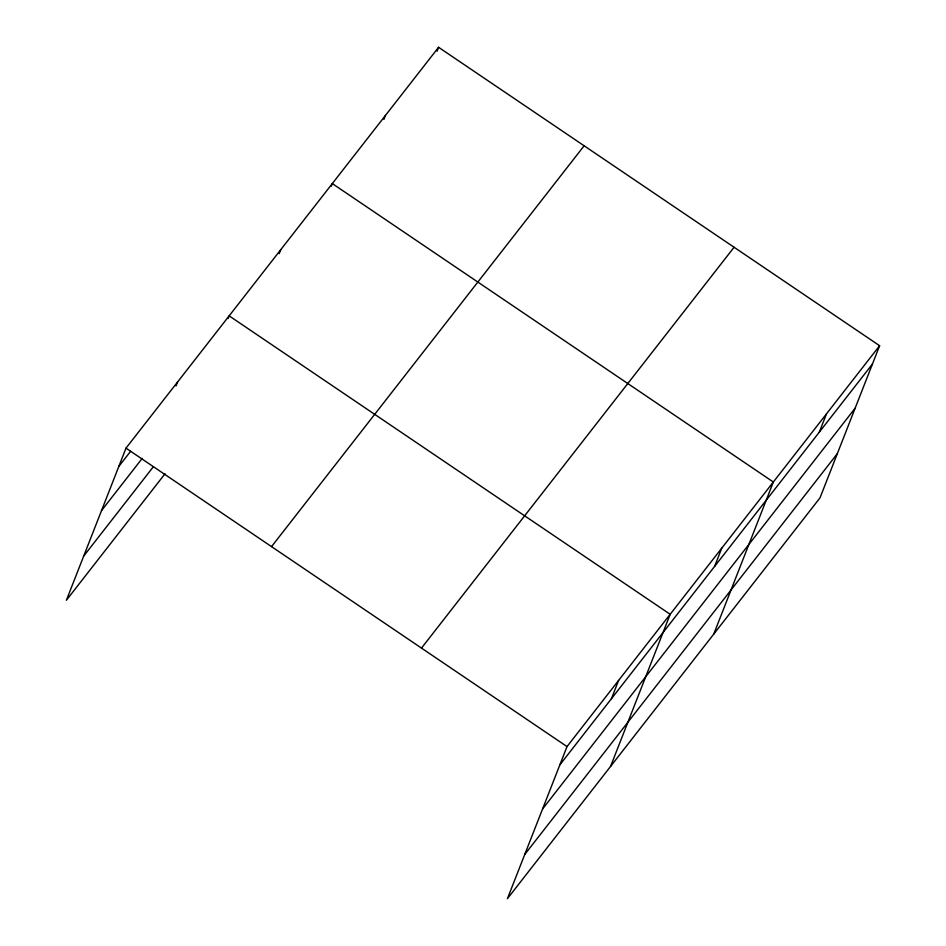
<?xml version="1.0" encoding="UTF-8"?>
<svg xmlns="http://www.w3.org/2000/svg" width="946" height="946" viewBox="0 0 946 946"><rect width="100%" height="100%" fill="white"/><g stroke="black" fill="none" stroke-linecap="round" stroke-linejoin="round"><path stroke-width="1.42" d="M879.614 345.728L567.021 746.571L507.411 898.7L820.005 497.856L879.614 345.728L438.589 47.3L125.995 448.144L66.386 600.272L165.006 473.792M176.039 385.921L177.576 382.007M228.128 318.471L229.157 315.858L670.182 614.297L610.56 766.426M279.2 253.634L280.737 249.72M331.289 186.196L332.306 183.583L773.343 482.022L713.722 634.151M383.922 119.362L385.448 115.447M437.064 51.214L438.589 47.3M611.447 698.692L618.601 680.434M714.608 566.418L721.763 548.16M819.319 432.133L826.473 413.875M118.841 466.402L130.607 451.325M101.529 510.58L142.243 458.361M83.697 556.094L153.37 466.745M271.537 546.622L584.131 145.779M421.49 648.093L734.084 247.249M559.866 764.841L872.46 363.997M542.555 809.007L855.149 408.175M524.723 854.522L837.316 453.69M125.995 448.144L567.021 746.571"/></g></svg>
